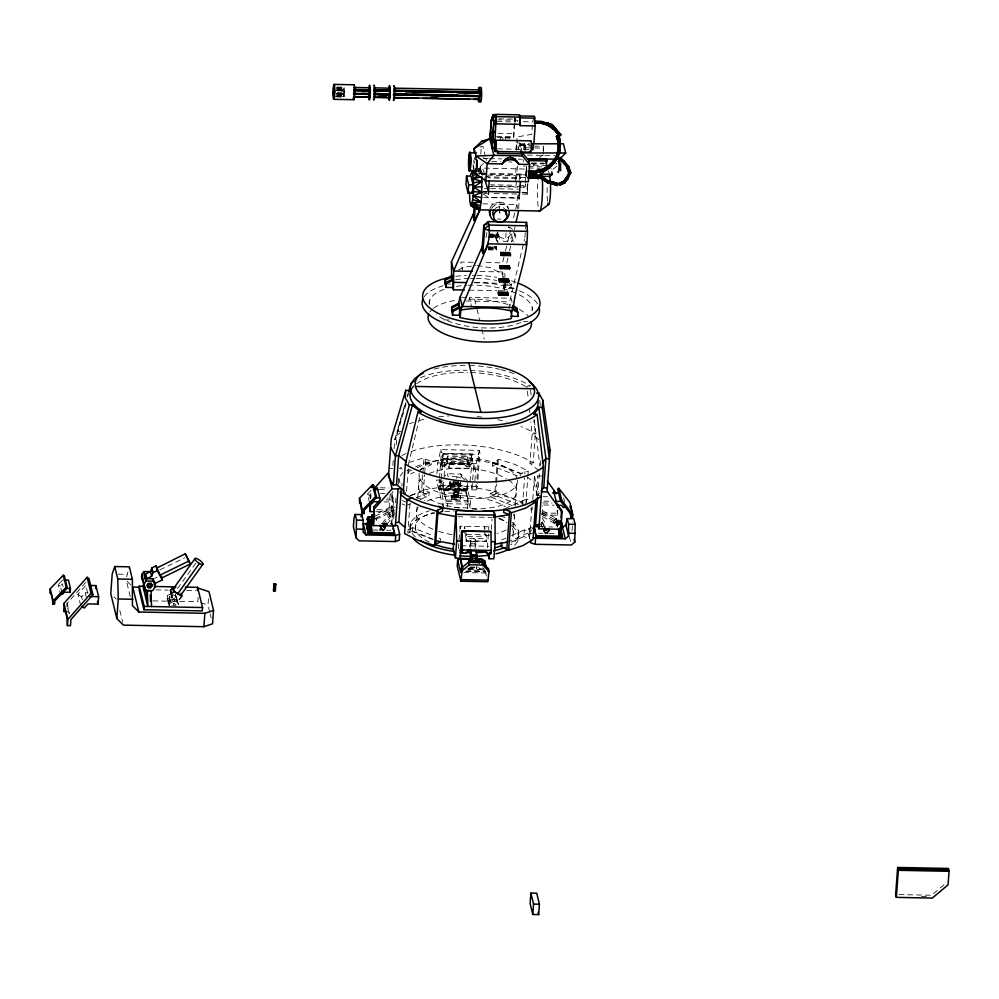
<?xml version="1.0" encoding="UTF-8"?>
<svg xmlns="http://www.w3.org/2000/svg" width="999" height="999" viewBox="0 0 999 999"><rect width="100%" height="100%" fill="white"/><g stroke="black" fill="none" stroke-linecap="round" stroke-linejoin="round"><path stroke-width="0.75" stroke-dasharray="5 3.75" d="M450.087 482.704L450.087 483.941L450.124 482.854M450.037 484.453L450.062 481.98L449.825 482.954L458.716 483.017M460.876 483.066L460.477 486.388L450.212 486.188L450.524 481.943M451.248 497.639L451.685 495.242L460.402 495.417L460.364 499.363L451.311 499.475L451.323 496.778M451.311 499.475L451.685 495.242M458.616 484.265L452.984 484.565C452.147 482.617 458.778 482.729 458.141 484.652L458.216 482.092L453.096 481.993L452.984 484.565L458.141 484.652L458.641 481.655M453.496 484.165L453.509 481.555M453.933 496.441L453.933 497.277L458.291 497.365C459.552 494.13 451.948 494.043 453.908 497.39L454.058 491.695L458.416 491.783L458.266 497.477L458.291 496.528M460.027 499.637L460.402 495.417M460.514 482.917L460.626 484.665L460.352 482.904M460.614 482.704L460.601 483.941M470.492 548.101C466.608 541.795 478.946 541.758 474.85 548.189M450.212 486.188L450.012 481.543M460.477 486.388L460.177 483.054M344.106 96.591L343.718 93.981L343.481 95.617L343.656 96.965L344.131 93.606L344.106 96.591L335.564 96.428M343.993 88.387L343.706 90.497L344.218 87.15L343.993 88.387L336.775 88.337M453.858 495.292L453.558 496.878L454.058 491.695M458.216 495.379L457.929 496.953L458.416 491.783M168.319 603.846L167.208 595.604L172.802 592.857M168.968 606.53L169.168 603.671L167.208 595.604M66.821 606.568L67.045 603.483L86.014 582.055M126.636 576.848L128.921 568.081M169.818 596.253L169.693 598.526L169.855 596.391M175.724 606.793L175.849 604.532L173.913 603.421L171.853 604.582L173.913 603.421M198.139 597.29L197.814 601.76L173.052 601.273M209.753 612.262L208.004 605.069L208.554 597.614M370.342 498.701L370.804 492.495L371.054 497.602M381.643 523.763L391.795 523.963L388.873 511.95L390.184 493.981M392.857 465.546L393.306 459.415M394.093 448.676L394.767 439.473L405.756 402.647M393.594 518.743L391.471 510.014L392.832 491.333M396.253 444.78L397.265 430.969L405.394 402.747M384.003 501.86L392.819 502.035L393.107 498.164L387.225 498.051M391.795 523.963L393.544 499.999L391.72 492.495M395.567 502.722L395.904 498.151M398.439 484.053L398.901 477.834M401.848 486.251L402.073 483.204M406.543 491.271L408.579 463.648L420.079 416.034M409.977 503.808L407.829 533.104L412.475 531.056L433.304 539.298M410.202 529.083L409.927 532.704A54.583 22.29 4.2 0 1 434.877 513.124M410.364 526.898L410.626 523.276M412.475 531.056L412.724 527.709L433.541 535.951M429.47 304.258L429.77 300.062M415.434 529.183L417.132 505.956M417.694 498.314L419.53 473.376M410.751 495.616L423.501 489.985L429.183 492.245L428.946 495.591L421.516 491.908L422.764 474.812M422.877 473.264L424.026 457.729L409.827 462.337M423.251 493.344L424.612 474.725M424.725 473.201L425.761 459.165L424.026 457.729M419.867 469.767L431.206 464.76L431.456 461.413L425.761 459.165M436.913 473.826L437.712 462.949L440.796 449.612L479.245 450.374L479.857 452.859L477.597 483.504M441.221 479.62L440.659 487.25L438.923 485.814L477.372 486.575L477.135 489.922L438.673 489.173L439.373 479.682M439.485 478.159L441.396 452.11L440.796 449.612M440.821 465.509L443.294 453.446L472.14 454.008L469.842 466.795L466.233 466.733L463.524 463.536L447.302 463.211L444.418 465.571L440.821 465.509L440.996 466.233L444.605 466.308L447.477 463.948L463.711 464.26M440.996 466.233L443.294 453.446M443.294 507.917L439.622 492.844L440.159 479.82C440.147 488.773 443.781 497.465 443.406 506.418M441.371 478.583L443.131 453.546L441.396 452.11M440.159 464.073L473.801 464.722L472.04 488.686L443.206 488.124L443.968 477.634M444.08 476.136L444.967 464.16L443.581 458.454L472.415 459.028L474.987 469.58M446.216 501.573L443.668 489.123L446.216 501.573L468.044 501.998L465.497 489.56L468.044 501.998M440.234 542.045L440.484 538.698L434.927 536.5M449.075 468.106L449.363 464.248L447.39 456.156L467.432 456.543L469.405 464.647L469.118 468.506L449.075 468.106L447.115 460.015L446.753 461.413L466.795 461.813L467.157 460.402L469.118 468.506M447.315 506.743L447.54 503.721L443.731 501.885M474.575 157.58L472.927 165.709L474.4 171.728M480.781 154.158L481.406 145.554M483.366 163.524L480.194 166.571L480.082 168.119L482.917 169.318L484.028 171.94L484.265 177.934M525.387 177.622L483.479 176.798L481.568 174.201L480.194 166.571M460.289 498.351L460.289 496.416L460.464 497.864M460.277 498.239L460.527 496.903L460.314 497.864M458.404 548.663L459.727 530.694M459.827 529.195L460.052 526.198L488.898 526.76L489.585 529.62M467.794 483.091C466.121 491.783 472.215 499.787 470.254 508.454L466.583 493.369L467.132 480.357L460.839 474.038L447.352 473.776L444.28 476.361M464.26 528.858L464.448 526.286L465.109 528.983M469.842 466.795L469.892 462.849L472.14 454.008M486.888 232.517L485.551 239.835M467.42 508.641L467.757 504.12L470.704 502.422M472.415 459.028L470.104 480.694L472.04 488.686M474.912 480.794L476.161 463.711L479.245 450.374M512.312 505.581L490.097 496.79L490.347 493.444L518.106 504.433L522.752 502.385L494.992 491.383L476.323 487.949L476.548 484.89M476.998 478.783L478.796 454.245L479.857 452.859M499.088 211.039L499.737 202.135A9.778 8.854 -13.7 0 1 508.641 208.916M467.907 568.681L476.623 568.843L477.06 566.545M502.709 277.223L502.834 271.391M484.303 529.258L484.49 526.673L485.814 532.08M505.731 237.3L506.056 232.904M496.865 137.288L513.661 137.612L514.11 123.177M514.223 121.691L514.547 117.245M513.661 137.612L514.735 123.127M497.04 121.603L515.372 121.965L515.459 118.694L512.4 118.631M504.37 284.053L504.045 288.536L511.176 288.686L510.901 287.537L503.758 287.4L504.095 282.917M498.401 290.697L504.595 290.821L505.144 283.341M517.357 475.861L492.357 465.959L492.607 462.612L497.252 460.564L498.314 459.19L514.885 464.398L528.259 471.041L527.909 475.699M517.632 121.591L517.732 120.28L498.151 119.892M466.096 571.54L484.815 571.903L484.927 570.392L467.769 570.054M516.021 149.238L516.346 144.967L530.319 145.242M487.35 547.727L488.898 526.76M516.77 150.462L516.346 144.967M515.159 181.406L516.346 165.122M532.367 124.987L531.68 134.291L516.495 137.113L518.693 146.154L518.469 149.276L516.633 141.733M516.421 180.769L516.096 185.277L490.621 184.778M516.533 179.271L517.519 165.971M491.296 529.62L492.07 518.943M490.097 496.79L494.742 494.742L495.554 483.753M495.666 482.23L497.252 460.564M520.304 151.186L520.454 149.713M509.103 309.34L509.652 301.86L524.55 239.198M517.47 195.679L516.82 204.495L513.161 219.468M494.742 494.742L495.804 493.356L496.478 484.04M496.603 482.492L498.314 459.19M510.901 287.537L511.176 283.803L511.176 288.686M519.218 180.507L519.642 174.725L527.072 174.862M518.718 208.479L519.33 192.645M523.688 149.251L524.213 142.083L526.198 150.237M524.837 150.25L525.149 145.954L532.779 146.104M525.237 182.455L526.436 166.146L523.464 166.096M525.561 183.828L525.337 186.788L522.24 186.726M526.098 176.423L526.236 168.918M519.38 187.15L525.462 187.263L525.674 184.228M526.236 176.648L526.436 166.146M522.689 194.106L527.147 194.193L527.372 183.292M527.472 183.991L526.823 192.869L522.165 192.77M527.147 194.193L527.922 183.691M524.887 237.675L525.649 227.385M514.585 513.973L512.949 536.338A49.313 20.13 4.2 0 0 512.262 528.434M515.147 506.343L517.045 480.531M543.144 150.612L543.456 146.304L534.303 146.129M532.03 310.389L532.23 307.58M543.481 153.858L543.456 146.304M520.217 475.836L520.379 473.601L528.259 471.041M517.869 540.621L518.144 537.012M518.294 534.827L518.568 531.206M522.514 505.731L524.55 477.959M524.85 473.788L525.024 471.553M525.749 505.219L527.797 477.247M511.063 542.22L523.813 536.6L524.3 529.895L529.994 532.142L531.868 529.707M526.323 502.422L526.573 499.063L530.831 500.761M538.786 470.604L529.982 463.349L532.117 434.19L530.769 421.828M529.982 463.349L533.204 462.824L535.352 433.678L533.828 419.767M529.545 538.586L528.521 534.378L528.958 528.346L531.568 527.472M531.793 507.729L529.507 538.848L523.813 536.6M532.217 506.93L531.992 509.989L529.682 508.091M532.779 499.3L534.465 476.273L543.693 475.886M536.238 495.679L537.699 475.761M537.712 496.116L539.348 473.888M540.334 465.372L540.671 460.764M541.121 526.885L541.458 522.39M542.007 514.91L542.669 505.919M542.632 514.96L557.392 515.247L557.13 510.139M557.529 520.429L558.566 524.7L557.554 527.31L556.605 521.728L557.529 520.429L560.814 520.504M556.868 522.802L557.504 525.936L554.033 523.963L553.508 521.828L556.406 517.744L560.489 521.553L557.779 521.503L556.868 522.802L557.317 525.836L558.304 523.638L561.013 523.688M557.392 515.247L557.842 509.04M572.015 530.931L572.664 522.127M488.449 247.964L488.349 249.188L495.167 249.325L495.279 248.102L495.079 247.078L488.249 246.94L488.449 247.964L495.279 248.102M495.167 249.325L495.079 247.078M490.759 236.938L496.216 237.038L496.128 234.79L489.298 234.665M496.216 237.038L496.128 234.79M488.461 249.875L496.703 250.037L496.341 246.428L486.725 246.241M488.136 237.562L497.739 237.75L497.377 234.141L490.521 234.003M496.703 250.037L496.341 246.428M497.739 237.75L497.377 234.141M499.95 211.95L499.837 213.187L499.375 210.801M336.488 90.235L344.33 90.272L344.405 93.094L344.43 90.197L336.451 90.022M449.987 482.954L450.187 482.492M454.17 493.506L456.118 482.879M458.529 493.593L460.427 483.429A2.198 1.773 10.6 0 1 459.877 484.677L459.44 484.965A2.198 1.773 10.6 0 1 457.267 484.915L456.805 484.627A2.198 1.773 10.6 0 1 456.63 482.092M458.491 494.055L460.389 483.891M460.464 484.652L460.639 484.04M460.339 484.14L460.864 483.678L450.512 483.591M506.818 262.912L508.191 256.855M509.565 250.799L511.288 243.219M511.625 241.708L514.035 231.106M514.373 229.595L515.072 226.561M442.52 463.049L443.581 458.454M478.396 171.828L479.67 168.019L526.798 169.068M503.996 256.893L502.534 262.874L483.953 262.512M505.469 250.899L507.292 243.419M507.667 241.92L510.589 229.945M446.753 461.413L447.39 456.156M466.795 461.813L467.432 456.543M407.105 396.803L408.391 392.357M407.517 396.753L408.404 393.806M406.081 404.021L395.454 439.585L394.78 439.46L399.925 432.742M556.418 520.179L556.58 519.642A2.585 0.787 -60.4 0 0 556.331 518.581L556.056 518.681A2.585 0.787 -60.4 0 0 554.02 521.528L553.858 522.065A2.585 0.787 -60.4 0 0 554.108 523.139L554.383 523.039A2.585 0.787 -60.4 0 0 556.418 520.192M515.459 118.694L515.372 121.965M534.015 117.657L532.592 121.89L522.127 121.678M557.092 527.06L558.004 524.562L559.64 524.6M554.033 523.963L556.93 519.88L556.406 517.744M557.454 523.139L556.98 523.801L553.508 521.828M559.353 521.878L558.666 522.852L559.602 522.315M195.717 563.199L176.786 589.685A4.883 1.436 35.6 0 0 175.762 589.148M171.328 598.851L168.781 602.422L170.891 603.633L169.917 599.6L167.795 598.389L168.694 597.14L169.668 601.173M175.125 597.414L175.874 596.366L175.387 594.355L178.546 604.582L178.634 607.966M176.698 597.864L177.447 602.222L175.874 596.366L173.289 594.88M174.263 598.913L176.86 600.399L176.111 601.448L177.447 602.222M382.392 523.314L391.246 510.926M383.092 524.887L392.832 511.263M383.541 526.698L393.269 513.074M386.9 524.55L394.855 513.411M466.421 534.378L486.463 534.777L486.538 541.208L466.171 541.246L466.421 534.378L465.434 530.332M410.889 389.248L413.486 385.851M400.05 476.173L402.847 472.515L403.097 469.168L399.588 468.519L403.421 466.196M476.323 487.949L477.372 486.575M539.485 493.131L537.762 495.379L541.283 496.016M80.657 605.406L77.947 594.28L85.827 585.389L87.85 593.731M82.28 599.712L81.606 596.927L85.277 592.782L88.162 592.832M59.116 583.703L62.675 579.994M62 592.969L60.315 586.013L62.4 583.853L63.074 586.638M369.543 502.435L367.507 494.093L371.965 489.448M370.279 498.264L369.605 495.479L371.678 493.306L372.365 496.091M375.961 519.28L394.093 510.951L393.606 509.34L391.995 506.406L374.063 515.009M391.883 506.306L394.093 510.951M539.485 157.717L542.819 154.92L543.269 156.731M532.804 163.337L533.254 165.147L535.751 163.049M556.843 166.134L551.473 170.642L550.886 168.232M440.834 482.567L442.882 480.831M943.98 884.827L931.605 895.229L895.653 894.53M451.248 496.728L459.965 496.978M449.637 485.152L443.831 489.81L465.659 490.247L460.551 485.364L449.637 485.152L443.993 490.497L448.076 490.584L450.824 487.562L459.016 487.724L461.75 490.846L465.821 490.921L460.551 485.364M450.824 487.562L448.076 490.584M453.096 481.993L458.216 482.092M479.095 174.425L481.431 172.677L479.682 168.007M477.747 169.855L480.332 168.182L477.822 169.206M458.553 269.892L463.936 267.233L475.624 265.572M169.168 603.671L174.763 600.923L177.347 602.422L178.546 604.582M173.863 604.62L172.852 605.269L174.837 605.169M159.952 569.855L184.49 557.867M154.558 578.384L157.18 577.097M374.912 516.258L392.719 507.554M375.424 518.394L393.244 509.69M477.584 169.418L480.332 168.182M407.105 470.641L409.94 469.393M415.596 466.883L425.512 462.512L442.682 459.777L478.334 460.477L497.002 463.911L524.775 474.9M411.625 470.167L408.791 471.416L408.541 474.762L414.21 472.265M417.282 467.669L431.456 461.413M416.433 497.864L429.183 492.245M492.357 465.959L497.002 463.911M407.692 504.97L410.527 503.721M420.442 499.338L428.946 495.591M412.724 527.709L408.079 529.757L433.067 539.647M490.347 493.444L494.992 491.383M505.319 508.441L526.573 499.063M501.648 539.897L505.894 538.024M511.563 535.526L524.3 529.895M507.33 542.157L529.994 532.142M480.931 169.78L478.871 170.617L481.431 171.478L478.484 171.416M474.6 541.495L474.038 541.72A2.585 1.498 -3.8 0 1 471.478 541.67L471.004 541.421A2.585 1.498 -3.8 0 1 471.391 539.285L471.965 539.06A2.585 1.498 -3.8 0 1 474.525 539.11L475 539.348A2.585 1.498 -3.8 0 1 474.612 541.495M474.887 543.831L470.529 543.743M509.902 138.349L502.597 137.313L500.187 138.149L500.636 139.96M478.608 173.639L481.431 172.677L481.793 176.686M528.521 534.378L532.43 533.066M410.152 495.591L421.516 491.908M480.044 147.065L482.967 146.353L485.277 155.819M518.693 146.154L529.333 144.181M531.131 395.042L530.119 385.776L526.885 386.288L528.234 398.651M423.501 489.985L440.659 487.25M478.471 172.852L481.431 172.677M522.415 152.984L520.192 143.831L529.458 143.819M520.192 143.831L524.375 145.817L528.958 145.804M337.05 87L344.268 87.263M336.601 87.363L343.731 87.5M336.75 87.987L343.881 88.124M336.775 88.711L343.981 88.786M337.2 89.123L344.318 89.261M337.163 89.448L344.28 89.585M337.125 89.723L344.243 89.86M336.576 90.36L344.28 90.459M337.774 90.809L343.519 90.934L343.494 93.819L343.519 90.934L337.862 90.934M337.15 92.919L344.268 93.057M337.187 93.032L344.355 93.182M337 93.469L344.218 93.731M337.125 93.794L344.255 93.943M336.551 93.831L343.768 94.093M336.463 94.106L343.581 94.243M337.849 94.393L343.544 94.505M336.725 95.18L343.931 95.242M336.713 95.567L343.943 95.629M336.438 96.691L343.569 96.828M336.526 96.828L343.656 96.965M498.776 118.831L515.571 119.156M498.076 133.254L513.349 133.554M496.628 136.326L513.436 136.651M525.586 147.765L533.216 147.914M534.74 147.939L543.893 148.127M497.552 148.863L530.007 149.513M527.372 155.095L555.007 155.632M483.504 158.516L488.049 158.604M489.572 158.641L501.71 158.878M518.394 159.203L521.428 159.266M491.695 161.613L501.023 161.801M508.803 161.95L511.913 162.013M531.53 162.962L548.139 163.287M531.381 163.624L543.793 163.861M533.254 165.147L547.19 165.422M528.346 166.583L541.695 166.845M528.421 167.994L539.26 168.207M481.481 173.277L526.485 174.163M481.568 174.201L526.573 175.075M487.587 175.125L515.571 175.674M519.068 185.339L525.012 185.452L525.462 187.263M491.196 186.114L520.679 186.688M487.512 186.526L517.869 187.113M484.315 188.511L488.973 188.599M490.534 188.636L518.493 189.186M482.679 191.521L487.237 191.608M522.152 192.295L526.698 192.382M483.603 191.945L486.713 192.008M483.366 192.02L486.463 192.07M483.753 193.344L486.75 193.406M494.243 193.556L516.72 193.993M483.753 197.477L519.48 198.177M482.642 203.821L516.82 204.495L517.832 208.654M490.409 235.24L497.277 235.364M489.498 235.677L496.328 235.814M490.559 235.914L496.016 236.026M488.236 236.338L497.852 236.526M487.987 247.49L496.228 247.652M488.149 248.177L494.967 248.301M488.561 248.639L496.803 248.801M473.114 262.3L460.726 262.063L462.624 269.88M479.982 271.516L504.757 271.99L504.945 277.672M474.175 282.729L497.402 283.192M502.934 283.978L510.064 284.128L510.339 285.264L503.209 285.127L503.758 287.4M446.403 284.003L450.686 284.091M468.981 290.122L496.853 290.672M461.588 297.277L466.233 297.377M466.296 301.011L509.652 301.86M443.931 319.892L450.162 320.005M523.414 321.441L528.084 321.541M443.131 453.546L478.796 454.245M443.356 454.62L472.202 455.182M446.628 459.165L466.67 459.552M441.058 462.287L469.892 462.849M437.712 462.949L470.079 463.573M471.353 463.611L476.161 463.711M463.524 463.536L466.058 465.996L469.655 466.071M464.647 479.932L461.501 476.773L448.027 476.511L447.352 473.776M449.887 484.815L460.139 485.027M450.424 484.902L460.676 485.102M440.621 485.402L467.582 485.926M449.8 485.839L460.714 486.051M439.523 488.623L466.483 489.148M380.232 487.787L389.148 487.962M440.721 489.522L467.694 490.047M443.556 490.634L465.384 491.058M379.32 489.597L386.663 489.735M453.858 492.744L458.216 492.819M439.622 492.844L466.583 493.369M453.796 494.343L458.154 494.43M380.507 493.481L384.915 493.568M543.119 496.665L547.602 496.765M451.336 495.516L460.064 495.691M453.496 495.929L457.867 496.016M451.76 496.391L460.477 496.565M453.871 496.79L458.229 496.878M451.748 497.614L460.527 497.814M451.236 498.026L459.952 498.201M451.648 499.2L460.364 499.363M543.943 501.123L551.423 501.273M446.316 500.062L468.156 500.487M386.126 499.85L393.544 499.999M542.882 502.922L552.022 503.109M543.656 504.982L554.12 505.194M447.54 503.721L467.757 504.12M376.848 509.727L391.471 510.014M542.282 512.962L556.905 513.249M375.824 511.688L388.873 511.95M458.079 516.745L462.724 516.833M470.479 516.995L492.182 517.42M559.565 523.426L557.792 522.415L558.478 521.441M559.677 524.737L557.217 524.687L556.505 523.039M381.755 523.626L392.47 523.826M540.259 526.723L552.509 526.972M382.605 524.088L392.994 524.288M372.939 529.932L378.971 530.057M386.526 530.194L391.046 530.294M538.461 533.179L542.994 533.266M549.025 533.391L556.568 533.528M464.822 532.842L466.133 538.249L486.176 538.636L486.213 541.633M466.496 540.809L486.538 541.208M461.151 545.716L488.836 546.266M469.917 567.032L478.109 567.195L480.681 569.63L478.796 567.32M469.692 567.682L476.96 567.819M468.106 568.369L476.835 568.531M480.507 568.943L483.229 568.993M468.519 569.393L484.752 569.705L482.717 567.757M465.684 571.028L485.164 571.416M463.673 572.552L486.138 572.989M118.044 574.163L126.823 574.325M155.931 589.885L168.219 590.122M186.638 590.484L195.854 590.659M152.922 600.886L171.503 601.248M921.465 896.453L928.958 896.602M476.036 170.792L481.431 171.478M477.085 265.372L490.384 267.757L502.922 274.226M400.786 431.618L397.265 430.969A80.307 32.792 4.2 0 1 400.399 428.608M390.284 468.194L392.632 468.618M395.229 507.305L391.708 506.655L394.543 518.306M483.104 157.817L485.926 158.529L486.55 161.089M495.804 493.356L512.375 498.576L524.413 504.557M200.724 602.709L208.004 605.069M492.607 462.612L520.379 473.601M425.512 462.512L431.206 464.76M416.371 497.427L424.7 500.724M402.26 500.549L406.531 502.247M402.01 503.908L404.857 505.032M509.165 283.654L511.451 284.94M542.582 510.701L556.53 518.631M556.93 519.88L558.678 520.879L559.053 522.577L558.166 518.743M542.27 512.574L554.957 519.792M557.779 521.503L560.439 523.014M541.533 513.986L555.481 521.928M558.304 523.638L560.963 525.149M542.494 516.583L553.908 523.076M367.507 494.093L369.605 495.479M60.315 586.013L58.217 584.627L60.252 592.981M481.68 172.652L485.027 174.937M486.138 175.699L489.485 177.984L520.579 178.596L519.642 174.725M483.416 194.106L488.061 197.278L519.168 197.889L518.219 194.018M167.008 598.463L168.194 600.636L171.079 602.647L171.728 605.332M77.947 594.28L81.606 596.927M538.723 439.635L532.117 434.19L535.352 433.678A80.307 32.792 4.2 0 0 521.003 426.561M527.085 476.81L534.003 482.517L537.262 495.879M461.75 490.846L459.016 487.724M130.632 584.914L126.361 580.631L130.282 596.778M114.048 596.89L116.234 599.088M394.518 512.612L394.193 512.275A2.198 0.649 35.6 0 0 391.62 510.789L391.371 510.814A2.198 0.649 35.6 0 0 391.596 511.725L391.92 512.062A2.198 0.649 35.6 0 0 394.493 513.548M542.207 517.857L546.403 525.474M542.12 521.728L544.23 525.536M541.87 522.265L543.968 526.073M540.384 523.601L542.494 527.41M176.86 600.399L177.685 601.898M375.786 518.044L376.323 519.592M548.526 170.941L549.537 175.075M524.375 145.817L525.462 150.25M526.873 172.615L526.585 165.747A5.819 0.687 -88.9 0 0 526.997 171.578M519.08 142.32L520.916 149.862M522.952 159.291L523.576 161.875M505.132 137.063L505.731 139.485M502.597 137.313L503.146 139.585M515.147 235.215L514.685 233.279A9.653 8.729 -13.7 0 1 511.575 241.708M563.623 497.927L564.635 502.11M498.002 233.778L498.738 236.813M569.33 536.575L570.691 542.195M512.1 302.197L511.138 298.251L469.33 297.44L471.578 306.643M495.841 237.462L496.303 239.398M503.484 276.511L503.758 277.647M510.202 304.171L510.489 305.319M474.263 161.813L474.65 163.411M504.045 288.536L504.595 290.821M473.039 164.298L474.138 168.819M556.605 521.728L557.904 527.534M534.465 476.273L538.074 491.121M474.562 299.176L476.648 307.742M476.998 309.166L479.77 320.592M481.855 329.158L484.278 339.148M528.958 528.346L530.669 535.364M475.861 484.702L477.135 489.922M484.215 530.544L486.176 538.636M466.058 465.996L466.233 466.733M485.289 571.203L487.125 578.746M484.14 569.168L484.815 571.903M460.839 474.038L461.501 476.773M454.92 487.649L455.082 488.324M447.302 463.211L447.477 463.948M449.987 483.578L450.212 484.453M460.052 526.198L460.751 529.045M444.418 465.571L444.605 466.308M443.206 488.124L441.258 480.132L436.451 480.044L438.673 489.173M398.788 478.046L400.237 483.991M390.784 493.681L392.819 502.035M376.049 518.356L376.573 520.491M210.102 613.698L211.151 618.019M176.211 597.714L177.972 605.282M168.194 600.636L169.83 607.355M119.818 610.451L122.677 622.19M85.277 592.782L86.289 596.952M67.045 603.483L69.518 613.673M67.782 608.528L69.243 614.535M480.856 170.654L480.457 167.482M539.697 400.474L540.521 406.605M534.315 419.942L539.91 466.221M529.245 407.929L529.757 412.562M475.549 540.047L476.136 548.876M476.473 566.558L476.623 568.843M470.442 540.334L470.929 547.689M470.454 540.734L470.941 548.089M176.586 596.515L176.661 599.899M466.133 538.249L466.171 541.246M547.552 201.298A14.273 1.698 -88.9 0 1 547.415 184.365M556.58 163.324A5.819 0.687 -88.9 0 1 555.881 163.324M538.111 206.331A21.016 2.51 -88.9 0 1 538.336 176.761M424.163 296.79A58.829 24.026 4.2 0 1 443.456 285.714M474.887 282.255A58.829 24.026 4.2 0 1 517.907 290.185M519.368 290.784A58.829 24.026 4.2 0 1 538.261 305.17M455.794 276.386A58.829 24.026 4.2 0 1 466.321 275.437M472.365 275.287A58.829 24.026 4.2 0 1 475.399 275.312M476.91 275.349A58.829 24.026 4.2 0 1 496.703 277.335M511.438 280.806A58.829 24.026 4.2 0 1 517.095 282.729M514.348 233.067A9.653 8.729 -13.7 0 1 513.711 241.858M498.501 243.381A9.653 8.729 -13.7 0 1 497.752 232.742M498.026 241.446A9.653 8.729 -13.7 0 1 496.178 232.917M508.366 226.935A9.653 8.729 -13.7 0 1 512.487 229.283M489.885 208.554A9.778 8.854 -13.7 0 1 499.737 202.135M491.483 208.354A9.778 8.854 -13.7 0 1 508.291 208.691M455.507 279.832A51.473 21.016 4.2 0 1 468.781 278.434M470.242 278.384A51.473 21.016 4.2 0 1 474.662 278.334M476.136 278.359A51.473 21.016 4.2 0 1 496.803 280.494M429.882 311.975A51.811 21.154 4.2 0 1 432.629 309.016M433.591 308.241A51.811 21.154 4.2 0 1 456.793 300.2M468.631 299.2A51.811 21.154 4.2 0 1 511.138 305.657M519.343 309.365A51.811 21.154 4.2 0 1 528.096 316.021M520.854 322.427A51.811 21.154 4.2 0 1 436.401 314.71M429.145 304.171A51.811 21.154 4.2 0 1 444.655 289.198M456.306 286.401A51.811 21.154 4.2 0 1 466.733 285.314M468.194 285.239A51.811 21.154 4.2 0 1 532.467 310.364M511.788 233.916A6.681 6.044 -13.7 0 1 503.946 241.383A6.681 6.044 -13.7 0 1 499.737 232.218M500.874 218.993A6.806 6.169 -13.7 0 1 497.365 218.931M495.104 208.491A6.806 6.169 -13.7 0 1 504.657 208.679M510.814 234.028A6.681 6.044 -13.7 0 1 503.209 238.336A6.681 6.044 -13.7 0 1 497.889 232.193M508.229 227.123A6.681 6.044 -13.7 0 1 509.527 228.122M401.96 455.532A80.307 32.792 4.2 0 1 406.131 453.496M411.213 451.486A80.307 32.792 4.2 0 1 533.204 462.824M517.37 480.357A49.313 20.13 4.2 0 1 466.733 498.151A49.313 20.13 4.2 0 1 419.23 473.151M419.642 471.865A49.313 20.13 4.2 0 1 469.68 457.992A49.313 20.13 4.2 0 1 517.157 479.033M409.478 423.826A80.307 32.792 4.2 0 1 413.349 422.34M418.993 420.554A80.307 32.792 4.2 0 1 426.361 418.756M438.698 416.795A80.307 32.792 4.2 0 1 449.013 415.934M477.26 416.595A80.307 32.792 4.2 0 1 481.718 417.082M497.677 419.692A80.307 32.792 4.2 0 1 506.356 421.765M411.925 388.686A64.198 26.211 4.2 0 1 413.536 386.576M416.62 383.766A64.198 26.211 4.2 0 1 467.569 372.402M470.591 372.49A64.198 26.211 4.2 0 1 525.986 386.75M434.128 369.106A64.198 26.211 4.2 0 1 466.57 365.409M469.58 365.459A64.198 26.211 4.2 0 1 499.413 369.268M500.799 369.605A64.198 26.211 4.2 0 1 515.034 374.076M508.553 480.032A49.313 20.13 4.2 0 1 472.39 508.978M459.552 508.029A49.313 20.13 4.2 0 1 424.488 476.123M429.32 473.501A49.313 20.13 4.2 0 1 506.256 478.571M513.299 514.36A49.313 20.13 4.2 0 1 511.5 525.949M506.093 529.907A49.313 20.13 4.2 0 1 497.077 533.454M490.134 535.027A49.313 20.13 4.2 0 1 464.66 536.201M451.948 534.652A49.313 20.13 4.2 0 1 438.186 531.218M432.917 529.233A49.313 20.13 4.2 0 1 418.294 507.38M427.297 500.974A49.313 20.13 4.2 0 1 505.332 506.705M420.442 377.722A69.306 28.297 4.2 0 1 467.045 370.279M470.042 370.367A69.306 28.297 4.2 0 1 530.119 385.776M429.208 542.095A49.313 20.13 4.2 0 1 434.153 512.375M499.562 518.181A49.313 20.13 4.2 0 1 506.643 522.39M512.337 522.489A54.583 22.29 4.2 0 1 510.714 544.717M415.334 536.85A54.583 22.29 4.2 0 1 429.333 510.901M454.208 507.579A54.583 22.29 4.2 0 1 479.283 509.565M500.362 515.571A54.583 22.29 4.2 0 1 507.355 519.043M512.075 526.111A54.583 22.29 4.2 0 1 513.786 545.966M444.792 511.7A54.583 22.29 4.2 0 1 453.946 511.201M498.551 518.556A54.583 22.29 4.2 0 1 507.08 522.664M458.454 482.28A2.585 2.547 51.7 0 1 457.18 481.918M456.268 478.384A2.585 2.547 51.7 0 1 456.68 477.859L457.217 477.46A2.585 2.547 51.7 0 1 459.777 477.51L460.289 477.922A2.585 2.547 51.7 0 1 461.038 479.757M453.596 482.23A2.585 2.547 51.7 0 0 454.245 483.391L454.782 483.816A2.585 2.547 51.7 0 0 457.342 483.866L457.867 483.479A2.585 2.547 51.7 0 0 458.291 482.942M455.169 491.983L454.745 492.245A2.198 1.773 10.6 0 0 454.895 494.78L455.369 495.079A2.198 1.773 10.6 0 0 457.542 495.117L457.967 494.855A2.198 1.773 10.6 0 0 457.817 492.32L457.342 492.02A2.198 1.773 10.6 0 0 455.169 491.983"/><path stroke-width="1.5" d="M469.118 561.276L468.843 562.724L468.993 560.764M469.13 563.236L469.155 560.764M477.085 560.626L471.965 560.526L471.69 559.403L469.118 559.353L469.443 562.375L479.532 562.724M470.404 559.715L470.479 549.562M479.632 561.85L479.408 560.963L479.495 562.574M479.695 562.724L479.383 559.552L476.81 559.502M535.614 175.062L535.601 177.148L528.446 176.998C527.347 172.078 544.455 174.588 541.933 178.908L535.039 176.648L540.509 178.122M528.708 172.977L535.864 173.114L535.988 171.466L528.721 170.891M534.378 123.264L541.645 122.802L541.545 121.329L534.39 121.191M389.398 96.141L389.598 94.493L389.573 97.49L374.101 97.19M469.393 191.87L469.892 201.96L471.303 205.769C474.275 194.967 474.3 182.867 472.102 171.89L470.517 174.85M470.779 205.619L478.708 209.64L480.019 208.579L481.63 197.602L481.793 176.773M471.828 558.603L471.79 554.994L476.923 555.094L477.135 561.313L472.003 561.213L471.828 558.603L480.831 558.816L484.627 560.651L486.301 567.519M558.104 149.95L558.079 142.67C562.449 144.455 559.69 133.404 556.381 136.264L558.528 143.219L556.381 136.264M558.316 145.692L558.079 142.67M557.729 149.775L558.379 149.675L558.728 142.57M559.34 145.817L559.128 150.025L559.79 149.925L560.139 142.82L558.141 143.157M354.121 90.322L354.146 87.338M369.143 93.531L369.131 91.758M369.343 96.591L369.655 94.106L369.63 97.103L354.071 96.791M369.842 89.76C369.942 84.465 369.118 92.245 369.842 89.76L354.283 89.448M374.2 90.634L374.126 87.812M389.098 93.556L388.873 94.793L388.748 93.456M389.785 90.147C389.885 84.765 389.048 92.657 389.785 90.147L374.313 89.848M394.093 91.109L394.155 88.124L479.408 89.91L479.333 92.695M478.971 98.364L478.783 99.613L478.621 98.264M498.289 292.145L498.726 295.117L507.954 295.304L508.029 293.981L507.517 292.32L498.289 292.145L498.726 295.117M499.1 278.921L499.537 281.893L508.766 282.08L508.853 280.756L508.329 279.096L499.1 278.921L499.537 281.893M499.925 265.697L500.362 268.669L509.59 268.843L509.665 267.52L509.153 265.871L499.925 265.697L500.362 268.669M500.736 252.46L501.173 255.444L510.402 255.619L510.489 254.295L509.965 252.647L500.736 252.46L501.173 255.444M501.386 267.52L501.461 266.196L507.904 266.321L508.129 267.02L501.685 266.895L501.461 266.196M502.197 254.295L502.285 252.959L508.728 253.097L508.941 253.796L502.509 253.671L502.285 252.959M502.547 294.73L499.962 294.68L499.825 292.645L506.268 292.769L506.406 294.805M506.268 292.769L506.181 294.093L499.75 293.968L499.962 294.68M507.23 281.581L507.092 279.545L500.649 279.42L500.874 280.12L507.305 280.257L507.23 281.581L500.786 281.456M508.641 254.42L508.728 253.097M507.517 292.32L507.954 295.304M508.329 279.096L508.766 282.08M509.153 265.871L509.59 268.843M559.078 159.353L558.928 161.114M50.187 588.836L49.95 592.057L50.312 593.556L50.762 592.27L52.41 599.025L52.872 604.07L54.62 604.108L54.858 600.886L67.295 587.936L64.373 575.936L63.287 575.212L50.187 588.836L53.109 600.849L52.872 604.07M63.998 611.588L64.698 608.466L66.896 617.482L67.408 625.599L70.479 625.661L70.941 619.492L92.907 594.68L89.011 578.671L87.1 577.285L63.961 603.421L63.998 611.588L67.083 611.65M67.408 625.599L67.857 619.442L63.961 603.421M62.338 594.368L64.423 592.195L70.167 592.307L70.454 588.448L68.431 580.107L64.111 580.019M95.692 588.536L95.904 585.589L90.147 585.476M81.868 606.293L84.303 608.066L87.987 603.908L98.064 604.108L98.614 596.715L95.904 585.589M213.536 610.377L212.55 623.776L203.883 626.71L123.389 625.124L116.833 618.543L118.269 598.988L117.757 579.02L114.735 566.545L129.346 566.833L132.38 579.308L132.417 605.581L138.824 612.012L204.857 613.311L213.536 610.377L208.991 591.658L198.801 588.361M143.943 583.503L142.944 586.276L139.286 586.201L139.036 589.547L143.956 609.752L202.298 610.889L202.547 607.542L197.627 587.337L185.265 587.1M157.318 568.194L156.044 565.871L151.836 567.932L150.449 571.653L145.754 573.95L146.915 578.696L152.922 578.808L155.12 584.14L154.907 587.05L152.81 590.634L145.504 590.496L141.633 577.347L141.846 574.425L143.893 571.553L151.199 571.69M143.943 586.838L144.156 583.916L141.846 574.425M143.956 609.752L144.206 606.393L139.286 586.201M154.545 581.768L154.395 583.778L162.288 579.919L161.413 576.361M197.39 590.696L197.627 587.337M203.883 626.71L204.857 613.311M275.774 583.978L275.399 590.971L274.55 591.171L273.489 590.496L273.976 583.94L275.874 584.403L273.976 583.94M273.601 590.933L274.076 584.365M274.55 591.171L275.037 584.602M399.637 534.19L399.188 540.222L395.292 541.545L359.066 540.834L356.119 537.874L356.531 520.079L355.169 514.473L361.75 514.597L363.112 520.217L363.137 532.042L366.021 534.927L395.729 535.514L399.637 534.19L397.59 525.774L395.292 525.037M359.603 503.021L360.052 501.735L362.162 513.523L363.911 513.561L364.148 510.339L376.586 497.402L373.663 485.389L372.577 484.665L359.478 498.301L359.603 503.021L361.363 503.059M362.162 513.523L362.4 510.302L359.478 498.301M369.842 525.262L370.08 532.442L367.869 523.351L366.221 523.314L368.319 533.916L394.58 534.428L392.844 525.349M373.251 523.701L372.302 525.312L369.018 525.249L367.282 519.33L368.294 516.72L371.578 516.795M368.319 523.601L367.37 518.019M370.005 503.359L370.03 511.575L374.375 511.663M368.319 533.916L366.221 523.314M370.03 511.575L370.716 502.26M375.274 489.985L377.272 487.724L380.194 499.737L374.2 506.505L373.439 525.586L395.354 526.023L398.077 488.961L401.311 488.449L398.838 522.152L404.607 526.91M373.439 525.586L374.2 506.505M404.233 490.984L396.528 484.64L393.294 485.152L395.429 456.006L409.365 405.045L405.219 397.577L405.756 390.209L409.278 390.859L411.014 388.599M396.528 484.64L398.663 455.482L412.599 404.52L421.153 411.563L417.919 412.088L405.344 464.16L403.196 493.319A80.307 32.792 4.2 0 0 541.283 496.016M395.292 541.545L395.729 535.514M412.662 497.902L407.105 499.45L404.595 533.628L417.957 540.259L434.54 545.479L435.601 544.105L440.234 542.045M444.98 279.108L444.98 283.978L444.98 279.108L452.385 275.499L452.435 279.633M452.947 287.537L453.209 278.921L445.804 282.517L445.804 287.4L452.947 287.537L453.496 289.822L464.335 290.035M445.804 287.4L445.804 282.517M451.61 276.211L451.436 261.875L474.1 212.238M452.16 278.496L452.385 275.499M451.698 306.768L451.71 311.651L451.698 306.768L459.115 303.159L459.165 307.305M434.54 545.479L437.05 511.301L438.111 509.927L442.744 507.879L442.507 511.226L437.862 513.274L456.531 516.72M453.496 289.822L453.658 270.991L451.436 261.875M459.677 315.247L459.952 306.618L452.547 310.214L452.547 315.11L459.677 315.247L460.239 317.557A51.473 21.016 4.2 0 0 511.338 318.556L511.888 311.076L513.374 307.467C516.221 279.233 531.081 251.086 526.56 222.365L488.236 221.616L483.803 225.349L481.993 250.037L482.829 253.484C489.797 244.53 490.372 232.367 488.236 221.616L487.537 223.701L483.803 225.349L484.64 228.796L482.829 253.484M435.601 544.105L438.111 509.927M452.547 315.11L452.547 310.214M466.57 176.036L465.959 184.291L468.081 193.044L472.502 193.132L473.101 184.865L470.979 176.124L466.57 176.036L468.693 184.778L468.081 193.044M458.329 303.858L460.039 297.252L482.867 245.342M459.403 314.098L459.727 309.615M460.239 317.557L460.789 310.077L488.249 243.831L526.573 244.593L525.899 241.82M473.963 151.598L474.2 148.489L481.73 141.246L489.81 138.749L493.843 155.332L487.175 163.636L485.914 180.856L528.396 181.681L529.657 164.473L528.271 158.791L546.578 159.141L546.391 169.568L536.376 177.984L527.447 177.81M485.914 180.856L474.762 173.239L474.862 171.828L476.635 171.566L476.973 160.077L476.973 160.802A9.665 1.149 -88.9 0 1 476.323 169.605L476.248 169.955M474.138 206.83L473.389 217.108L474.225 220.579L479.67 210.664L453.658 270.991L472.24 271.353M474.225 220.579L475.199 207.367M472.49 510.789L456.98 510.489L455.931 511.863L453.209 548.926L455.432 558.041L460.239 558.141L461.438 531.905L464.473 531.967M455.432 558.041L456.68 540.958L455.931 511.863M457.667 560.114L457.217 566.146L460.889 581.231L487.849 581.755L489.035 571.378L488.361 568.643L482.08 562.325L468.593 562.062L461.401 568.106L460.676 572.489L457.667 560.114L460.601 558.416L471.491 558.628M495.641 115.21L493.081 115.147L491.333 120.367L489.935 139.323L492.495 139.373M471.341 559.253L460.427 559.04L461.988 567.37M488.274 194.418L489.26 180.994M462.125 553.096L462.15 530.981L490.996 531.543L491.196 550.449L490.959 553.658L487.362 553.596L484.827 551.123L468.606 550.811L465.734 553.171L462.125 553.096L462.15 530.981M493.856 120.055L491.983 147.74L494.542 147.79M495.654 114.698L493.094 114.648L493.806 123.814L491.995 148.351L494.555 148.401M460.889 581.231L462.062 570.854L461.401 568.106M494.567 148.801L496.128 117.208L493.568 117.158L493.081 115.147M521.078 151.973L520.941 153.834L497.677 153.384L497.802 151.523A5.732 0.687 -88.9 0 1 497.415 151.136M479.108 561.838L479.383 559.552M482.155 560.976L482.267 559.465L476.024 559.34M484.403 563.661L484.627 560.651M520.204 125.662L519.542 115.946L534.502 116.234L535.164 125.949L520.204 125.662L519.567 114.835L495.666 114.373L496.178 116.858L493.618 116.808M488.161 571.478L488.361 568.643M483.341 511.001L492.644 511.188L494.38 512.612L494.992 515.109L495.142 541.708L493.881 558.803L489.073 558.703L489.535 552.497M494.043 517.207L494.38 512.612M519.38 195.03L520.367 181.606M511.001 313.261L511.213 310.264M517.157 311.688L517.07 308.042L512.499 305.457M510.776 316.246L517.907 316.396L517.907 311.501L512.187 308.266M501.448 542.582L501.148 546.603L508.578 550.287L522.777 545.666L533.016 539.497L535.776 501.973L532.255 501.323M533.878 143.332L535.164 125.949M506.843 548.851L509.602 511.326L503.908 509.078L503.658 512.425L509.353 514.672L493.618 517.182M508.578 550.287L511.338 512.762L509.602 511.326M546.266 163.449L546.578 159.141M530.794 539.785L530.569 542.794L535.152 544.293L571.378 544.992L574.75 542.157L575.174 524.375L573.801 518.756L567.232 518.631L565.884 524.837L568.606 536.063L565.309 538.836L535.601 538.261L533.304 537.512M559.09 162.899L559.403 158.591M542.482 462.862L545.929 458.379L549.438 459.028L542.27 407.642L542.819 400.274L538.673 392.819L536.513 393.156M538.723 526.698L534.128 526.61L536.238 537.2L562.487 537.724L560.751 528.633M532.804 528.496L535.601 524.837L537.624 497.352M535.152 544.293L535.601 538.261M536.238 537.2L534.128 526.61M555.319 493.518L553.671 491.183L556.593 503.196L561.563 510.177L562.05 512.175L560.801 529.258L538.873 528.833L543.419 466.87L537.075 414.423L533.566 413.773L538.761 406.993L542.27 407.642M541.208 490.884L543.781 487.524L545.929 458.379L538.761 406.993M542.819 400.274L550.062 450.487L547.302 488.174L543.781 487.524M557.954 507.48L558.191 504.383M530.881 893.094L530.119 903.483L532.804 914.497L538.648 914.609L539.41 904.22L536.738 893.218L530.881 893.094L533.566 904.107L532.804 914.497M560.988 517.944L561.563 510.177M561.438 523.139L560.814 520.504L562.487 527.41L561.538 529.02L559.078 528.971L559.315 536.151L558.379 529.22M562.487 527.41L561.538 521.828M568.606 536.063L568.593 524.238L567.232 518.631M570.791 517.619L571.028 514.398L560.526 500.998L557.604 488.998L558.803 488.311L569.855 502.422L572.777 514.435L572.539 517.644L570.791 517.619L570.329 512.574M897.639 867.457L895.653 894.53L896.353 897.377L932.304 898.089L948.051 884.839L949.05 871.303L948.351 868.456L897.639 867.457L898.338 870.304L896.353 897.377M354.183 91.259L354.345 90.385L354.32 93.382L369.88 93.681L369.955 90.697L369.83 93.669M354.17 96.516L354.146 93.806M369.118 88.549L369.143 90.872M374.238 91.321L389.847 91.084L390.01 92.432L389.822 94.068L374.225 93.431M389.41 96.516L389.148 94.855L384.365 95.305M389.797 91.171L389.822 94.068M479.383 93.382L479.495 95.829L394.143 93.544M541.433 121.94L548.339 123.164L547.864 125.175L541.071 123.339L541.658 121.766L548.439 123.589L554.42 127.56L560.901 134.765L554.757 127.51L553.146 128.746L559.29 136.001L560.901 134.765M469.118 559.353L469.28 561.276M468.968 563.236L469.105 562.512M471.79 554.994L471.366 560.202M471.503 560.377L471.69 559.403M476.923 555.094L476.498 560.302M557.929 151.324L556.743 156.768L557.804 149.625L559.79 149.925M558.391 149.513L556.318 156.431M558.066 155.632L559.84 150.087C561.575 155.557 545.953 175.662 542.007 169.68L548.139 165.946L549.238 167.72L554.433 162.775L552.984 161.276L547.789 166.221L549.238 167.72L542.794 171.116L535.764 172.677L528.608 172.54M557.767 156.993L559.415 149.75L559.765 142.645L558.004 135.739M516.096 222.015L518.506 211.426M535.139 177.073L535.726 175.499L542.507 177.335L548.488 181.294L547.489 182.705L541.595 178.421L547.489 182.705M369.106 94.743L369.63 97.103M374.15 97.09L374.126 94.193M389.098 88.674L389.223 91.296M394.218 91.446L394.343 94.068M394.093 97.49L394.106 94.593M532.492 143.556C533.99 141.583 532.717 154.932 532.242 147.914M548.026 182.879L548.588 180.881L557.904 183.504L557.33 185.514L548.151 182.367M548.588 180.881L557.904 183.504M557.33 185.514L548.176 182.392M547.44 125L553.409 128.971L547.44 125C548.239 120.842 556.967 126.636 553.409 128.971M548.488 181.294L542.594 177.01L541.508 178.734M489.81 138.749L474.2 148.489L476.024 156.031L487.175 163.636L502.135 163.936L505.519 158.903L510.252 157.193L515.109 159.091L518.856 164.261L529.657 164.473L522.39 155.894L521.291 151.373M408.816 390.871L410.951 383.441A69.306 28.297 4.2 0 1 414.036 381.156M405.756 390.209L391.246 438.823L388.486 476.511L393.294 485.152M114.735 566.545L112.2 574.038L110.764 593.593L116.833 618.543M355.169 514.473L354.033 517.844L353.384 526.648L356.119 537.874M493.094 114.648L491.296 120.005L489.86 139.56L492.42 139.61M360.989 516.845L361.75 514.597M525.861 224.45L526.56 222.365M481.993 250.037L483.004 247.115M569.992 507.142L570.441 505.856L571.753 511.251M144.867 587.287L143.856 590.047L146.291 590.097M548.851 530.344L548.326 531.768L548.414 528.521L548.851 530.344L548.064 528.908L544.08 530.869L545.566 533.553M146.915 578.696L151.611 576.398L152.984 572.677L151.836 567.932M371.241 516.77L368.369 518.181L368.893 520.317L371.765 518.906L371.865 515.097L373.763 514.173M371.765 518.906L371.865 515.097M560.551 163.212L560.589 170.654L560.289 169.318M566.645 177.123L563.036 182.143L566.645 177.123L568.169 178.072L564.56 183.092L559.365 184.89L559.403 183.217L563.773 181.156L564.597 181.406L564.56 183.092L563.661 182.929L566.146 179.633M568.169 178.072L564.56 183.092L563.736 182.829M566.283 177.909L567.42 177.597L567.907 178.696L566.283 177.909L569.255 171.816L570.879 172.602L569.742 172.914M567.42 177.597L570.179 171.978L568.269 166.121L566.645 166.858L568.931 173.152L566.645 166.858M570.879 172.602L567.907 178.696L566.358 177.747M502.135 163.936C505.844 158.254 515.571 158.054 518.856 164.261M354.32 93.382L354.158 92.407M374.35 93.769L374.375 90.772M394.043 97.577L479.245 99.251L479.258 96.254M496.066 141.783C494.393 164.685 494.455 131.668 495.604 145.467M551.648 126.199L548.064 123.826L548.339 123.164M542.407 176.898L542.07 177.472L535.389 175.674M560.189 185.152L564.997 182.38M563.773 181.156L558.965 183.928M547.564 182.38L548.563 180.981M553.034 162.05L556.618 155.732L557.829 156.768M552.684 161.588L557.142 155.856M558.016 156.431L554.433 162.737L553.209 161.701M144.156 583.916L146.191 581.043L143.893 571.553M368.406 522.29L369.33 520.991L368.294 516.72M151.099 583.491L148.314 583.279C145.342 585.202 147.59 588.998 150.774 587.837L152.273 585.539L151.061 583.341L152.273 585.539M150.374 584.715L148.963 584.54L148.202 585.614L148.839 586.863L150.212 586.888L150.936 585.664L150.337 584.565L150.936 585.664M369.618 523.039L371.516 522.027L372.078 523.089L371.391 524.05L369.593 522.976L370.154 524.025M371.141 523.626L370.579 522.564L371.116 523.563M560.801 529.258L560.701 526.785M560.002 527.747L561.313 526.798L560.751 525.736M171.166 593.668L170.479 590.459L172.702 587.337L174.75 588.511M173.264 588.948L194.892 558.678M172.702 587.337L173.689 591.371L171.466 594.492L172.153 597.702L170.479 590.459M177.772 593.718L199.4 563.448M181.294 594.455L202.934 564.185M179.345 599.562L181.855 596.066L181.194 593.369M383.504 530.382L385.377 527.759L381.705 525.649L379.895 530.057L381.968 529.033L382.792 530.182M558.878 158.666C559.902 163.249 564.922 161.476 563.898 161.988L564.447 161.289L560.102 157.33M490.996 531.543L461.988 531.206M563.324 181.518L564.223 181.681L567.544 177.298M409.165 391.508L410.889 389.248M533.578 414.435L538.773 407.667M533.878 502.235L536.688 498.576M564.148 161.051L568.643 166.558L567.27 167.72L562.774 162.225L564.447 161.289M569.929 173.002L570.554 172.415L568.643 166.558L567.27 167.72M554.757 127.51L553.146 128.746M559.29 136.001L560.564 134.815M67.857 619.442L90.996 593.294L87.1 577.285M373.863 489.023L388.199 472.827L392.095 488.848L374.687 508.503M53.109 600.849L66.196 587.212L63.287 575.212M371.591 487.549L373.663 485.389M362.4 510.302L375.487 496.678L372.577 484.665M371.628 503.821L373.713 501.66L379.595 501.773M565.671 152.959L559.702 159.103L527.622 159.116L522.415 152.984L565.671 152.959L563.448 143.806L532.554 143.819M156.706 567.732L161.626 578.046L190.359 563.948L185.327 553.746L156.98 567.969M161.626 578.046L161.438 576.71M185.227 553.858L190.247 564.06M548.164 166.471L553.359 161.538M548.126 166.708L553.321 161.763M548.888 167.22L554.083 162.275M568.556 172.715L570.554 172.415M551.773 171.878L552.372 174.338L549.862 176.448L539.023 176.236M462.062 570.854L469.268 564.797L482.742 565.059L489.035 571.378M565.884 524.837L562.587 527.609L565.309 538.836M478.121 208.042L478.708 209.64L471.303 205.769L480.019 208.579L472.352 202.66L481.193 202.248L473.151 195.829L481.93 192.345L473.501 187.088L482.005 181.531L473.289 178.809L477.934 175.3M548.738 204.47L539.86 211.014L479.358 209.827L471.303 205.769M475.524 173.014L472.577 173.189L475.162 171.516M542.007 169.68L548.439 166.271M542.257 170.23L544.705 168.744M543.106 171.441L548.988 167.158M535.776 501.973L525.524 508.141L511.338 512.762M560.526 500.998L561.725 500.324L558.803 488.311M565.646 506.281L563.361 507.579L561.6 505.344L557.117 505.257M546.041 532.904L547.302 532.28L547.514 533.191M171.965 600.037L174.263 598.913L174.763 600.923M152.984 572.677L157.205 570.616L156.044 565.871M159.74 575.262L188.374 561.276M372.39 517.232L374.288 516.308M372.44 521.628L373.089 521.316L372.365 519.992L369.655 519.942L369.131 517.807M445.254 280.244L452.659 276.648M446.078 283.666L453.496 280.057M451.985 307.917L459.39 304.32M452.822 311.376L460.227 307.767M559.403 183.217L564.597 181.406M559.365 184.89L562.637 183.354M556.768 136.314L558.391 135.802M474.275 170.492L471.565 171.741L474.075 170.717M472.577 173.189L475.099 172.153M472.989 175.549L477.21 174.113M473.289 178.809L480.382 177.035M273.489 590.496L274.338 590.309M542.907 171.553C543.656 167.357 533.429 169.618 535.864 173.114L542.782 170.966L535.751 172.527M535.514 171.516L542.557 169.955M409.365 405.045L412.599 404.52M403.196 493.319L405.357 492.969M395.604 522.664L398.838 522.152M494.455 544.205L507.33 542.157M473.464 182.742L482.005 181.531M460.789 310.077C477.684 307.23 495.167 307.03 511.888 311.076M174.076 588.636L173.551 588.686A4.883 1.436 35.6 0 0 174.038 590.709L174.775 591.495A4.883 1.436 35.6 0 0 180.469 594.755L181.006 594.705A4.883 1.436 35.6 0 0 181.306 594.005M473.501 187.088L482.055 186.863M334.003 84.391L353.946 84.778M354.233 87.462L369.792 87.762M374.263 87.85L389.735 88.162M394.255 90.235L479.458 91.908M354.258 89.785L369.817 90.085M374.275 90.172L389.747 90.484M394.218 90.572L479.42 92.233M354.22 90.06L369.767 90.36M374.238 90.447L389.71 90.747M394.18 90.834L479.383 92.507M354.033 90.197L358.703 90.297M404.845 91.196L409.49 91.284M455.969 92.195L460.614 92.295M354.308 90.472L369.855 90.772M394.268 91.259L402.01 91.409M405.107 91.471L453.134 92.407M456.231 92.47L479.47 92.932M354.258 90.659L369.817 90.959M374.275 91.046L389.76 91.359M405.07 91.658L443.793 92.407M457.729 92.682L479.42 93.107M362.013 93.406L369.792 93.556M374.263 93.644L389.735 93.943M394.205 94.031L406.593 94.281M412.787 94.393L457.717 95.28M463.911 95.405L479.495 95.829M353.509 93.831L369.742 94.231M374.213 94.318L389.685 94.618M393.481 94.618L479.358 96.379M353.471 94.018L369.78 94.443M374.25 94.53L389.722 94.83M393.431 94.805L479.383 96.591M353.733 94.293L356.843 94.356M384.59 94.893L389.235 94.992M393.706 95.08L407.642 95.342M435.527 95.892L458.766 96.354M384.415 95.042L389.048 95.13M393.519 95.217L402.809 95.405M435.339 96.041L453.933 96.404M435.302 96.304L439.947 96.404M378.471 96.391L386.313 96.453M430.956 97.415L437.25 97.452M353.534 97.028L367.532 97.303M373.564 97.427L389.036 97.727M393.494 97.815L418.281 98.302M422.927 98.389L469.405 99.301M474.05 99.388L478.696 99.488M333.891 99.326L353.833 99.713M520.117 117.108L496.216 116.633L496.403 123.876M520.004 117.857L534.964 118.157M491.333 120.367L493.893 120.417M534.502 121.616L541.658 121.766M534.49 122.665L541.645 122.802M493.743 123.801L520.292 124.351M493.568 131.793L492.22 131.768L491.808 137.4L493.056 142.557M493.156 137.425L491.808 137.4L492.969 137.974M495.154 140.172L530.694 140.859M481.73 141.246L484.64 141.309M495.117 151.473L530.656 152.16M470.329 152.822L476.461 152.947M522.39 155.894L493.843 155.332L476.024 156.031L475.799 159.141L477.36 161.676M528.708 160.602L547.015 160.964M528.833 171.328L535.988 171.466M469.043 170.429L474.662 170.542M528.821 172.365L535.976 172.502M539.984 174.101L552.372 174.338M528.571 175.349L535.726 175.499M528.558 176.398L535.714 176.536M528.359 177.685L539.198 177.897M468.693 184.778L473.101 184.865M519.58 192.158L488.486 191.546L484.69 179.208M527.41 225.811L489.085 225.062L484.64 228.796L489.223 230.594L527.547 231.343M501.261 254.121L510.489 254.295M500.437 267.345L509.665 267.52M501.61 268.219L508.041 268.344M499.625 280.569L508.853 280.756M504.433 280.819L507.005 280.869M454.046 282.342L466.433 282.58M500.049 293.356L506.493 293.481M498.801 293.793L508.029 293.981M513.374 307.467L462.287 306.468L460.039 297.252M415.434 386.438L534.265 388.773M392.095 488.848L398.077 488.961M541.595 491.77L547.589 491.895L562.05 512.175M373.439 489.473L377.847 489.56M552.385 492.982L558.366 493.106M375.462 497.827L379.87 497.914M555.906 501.361L561.888 501.473M456.531 514.36L494.992 515.109M356.531 520.079L363.112 520.217M568.593 524.238L575.174 524.375M369.33 520.991L372.615 521.066L373.339 522.39L373.089 521.316M367.744 523.788L363.286 523.701L366.021 534.927M369.917 525.074L368.281 525.049L368.731 523.801L369.667 530.744M369.88 525.399L371.516 525.437L371.715 532.467L371.203 527.247M356.768 529.07L363.336 529.208M568.818 533.229L575.399 533.354M558.891 534.453L560.539 534.477L560.027 529.258M368.431 532.405L394.692 532.917M536.338 535.701L562.599 536.213M456.68 540.958L461.488 541.058M491.533 541.645L495.142 541.708M462.362 549.875L491.196 550.449M459.815 550.187L462.849 550.249M467.395 550.337L470.442 550.399M471.903 556.718L477.035 556.818M469.455 560.726L479.707 560.926M461.426 579.645L488.386 580.182M117.757 579.02L132.38 579.308M146.191 581.043L153.509 581.181L155.12 584.14M154.333 586.488L175.974 586.913M138.898 587.187L132.767 587.062L138.824 612.012M66.146 588.361L70.454 588.448M147.328 590.521L151.061 590.909L151.511 606.543M89.972 596.54L98.614 596.715M118.269 598.988L132.879 599.275M144.206 606.393L202.547 607.542M897.989 868.88L948.7 869.879M898.338 870.304L949.05 871.303M533.566 904.107L539.41 904.22M558.379 149.675L559.84 150.087M473.389 191.558L481.93 192.345M535.601 524.837L539.123 525.486M435.839 540.746L454.508 544.193M473.151 195.829L481.63 197.602M557.929 156.556L556.618 155.732M541.421 122.765L548.201 124.6M542.507 123.327L547.864 125.175M535.489 176.498L542.27 178.334M479.195 99.238L479.07 98.277M496.003 149.987L495.541 146.291M472.802 199.613L481.193 202.248M437.05 511.301L420.467 506.081L407.105 499.45M438.586 506.231L442.744 507.879M472.352 202.66L480.644 205.994M471.84 204.758L480.019 208.579M512.774 306.606L517.345 309.19M512.475 309.415L518.181 312.65M561.013 523.688L561.713 524.088M173.689 591.371L181.855 596.066M470.292 204.32L478.708 209.64M547.902 124.45L553.871 128.421M541.97 178.197L547.939 182.155M375.487 496.678L376.586 497.402M66.196 587.212L67.295 587.936M90.996 593.294L92.907 594.68M412.487 405.182L421.041 412.225M406.368 461.838L398.663 455.482L395.429 456.006L390.621 447.365M407.779 500.387L400.861 494.68L400.137 491.708M559.415 157.942L563.611 161.776M485.502 551.211L487.362 553.596M568.269 166.121L569.455 171.541M557.804 132.23L560.427 135.34M553.608 128.172L559.752 135.427M553.483 128.709L559.627 135.964M565.584 164.098L567.27 166.209L569.18 172.128M563.311 161.526L567.507 166.783M564.223 181.681L564.847 182.467M561.725 500.324L572.777 514.435M547.302 480.956L556.343 493.631M542.307 169.992L542.857 170.879M548.701 448.014L550.062 450.487M544.667 527.347L546.066 529.882M561.85 524.775L562.574 526.098M157.205 570.616L162.288 579.919M367.282 519.33L367.982 520.979M141.633 577.347L143.194 581.006M560.227 183.479L560.626 184.44M509.89 253.971L510.402 255.619M507.092 279.545L507.305 280.257M557.767 136.089L559.527 142.994M556.992 135.976L558.753 142.869M535.601 177.148L528.446 176.998M517.157 161.251L517.407 162.275M515.109 159.091L515.534 160.839M512.749 157.705L513.286 159.915M510.252 157.193L510.826 159.565M507.792 157.605L508.329 159.815M505.519 158.903L505.944 160.652M503.608 160.989L503.858 162.013M494.118 132.742L493.531 130.307L492.22 131.768L493.156 135.627M497.027 150.737L497.677 153.384M572.539 517.644L572.077 512.612M574.063 539.348L574.75 542.157M517.632 315.234L517.907 316.396M475.961 168.819L476.635 171.566M561.013 531.655L562.487 537.724M559.852 531.63L560.951 536.176L560.751 529.145M546.515 487.524L547.589 491.895M472.065 191.308L472.502 193.132M543.643 529.045L544.08 530.869M537.812 524.463L538.873 528.833M468.831 362.874L480.869 412.337M490.784 552.934L490.959 553.658M487.787 553.384L489.073 558.703M482.267 559.465L483.591 564.922M482.08 562.325L482.742 565.059M468.431 550.074L468.606 550.811M468.593 562.062L469.268 564.797M465.546 552.435L465.734 553.171M460.427 559.04L462.762 568.593M538.086 912.324L538.648 914.609M393.107 528.371L394.58 534.428M381.968 529.033L382.18 529.945M381.006 528.496L380.257 525.237L380.569 526.673M372.365 519.992L372.615 521.066M371.516 522.027L370.279 522.002M368.331 522.402L369.018 525.249M363.911 513.561L363.486 509.702M152.922 578.808L153.509 581.181M154.246 584.34L154.907 587.05M150.449 571.653L151.611 576.398M150.212 586.888L148.839 586.863M144.068 574.775L145.23 579.52M143.856 583.716L146.703 594.867L146.94 602.697M142.944 586.276L147.852 606.468L147.402 590.834M97.39 601.323L98.064 604.108M69.493 589.535L70.167 592.307M538.673 392.819L539.085 395.879M542.082 175.599L542.507 182.717A21.016 2.51 -88.9 0 1 539.21 210.826M476.248 550.736L476.635 556.618M471.116 550.636L471.516 556.518M150.362 594.929L150.549 601.46M530.506 141.209A5.732 0.687 -88.9 0 1 531.318 144.555A5.732 0.687 -88.9 0 1 530.781 151.923L530.606 152.26A5.732 0.687 -88.9 0 1 530.132 150.986M549.4 176.186A14.273 1.698 -88.9 0 1 550.387 181.968M550.449 183.004A14.273 1.698 -88.9 0 1 549.925 199.8A14.273 1.698 -88.9 0 1 547.889 203.272M476.71 161.014A7.505 0.899 -88.9 0 1 476.411 166.508M558.166 161.476A5.819 0.687 -88.9 0 1 558.965 162.862L559.04 164.123A5.819 0.687 -88.9 0 1 558.741 171.066A5.819 0.687 -88.9 0 1 557.892 171.516M518.419 283.241A58.829 24.026 4.2 0 1 523.376 318.993A58.829 24.026 4.2 0 1 436.863 312.637A58.829 24.026 4.2 0 1 446.99 277.997M509.103 210.851A9.778 8.854 -13.7 0 1 503.846 220.779M496.416 221.528A9.778 8.854 -13.7 0 1 490.347 210.489M490.359 215.322A9.778 8.854 -13.7 0 1 489.385 210.851M539.198 307.717A58.829 24.026 4.2 0 1 479.045 330.532A58.829 24.026 4.2 0 1 422.864 299.176M531.206 321.603A51.811 21.154 4.2 0 1 478.221 341.683A51.811 21.154 4.2 0 1 428.746 314.073M505.644 209.99A6.806 6.169 -13.7 0 1 505.969 214.71M493.481 215.959A6.806 6.169 -13.7 0 1 493.931 209.765M388.786 88.174A7.505 0.899 -88.9 0 1 390.109 87.587A7.505 0.899 -88.9 0 1 389.86 98.639A7.505 0.899 -88.9 0 1 388.574 97.303M388.499 95.579A7.505 0.899 -88.9 0 1 388.474 93.669M393.668 86.001A7.505 0.899 -88.9 0 1 394.742 93.282A7.505 0.899 -88.9 0 1 393.344 99.863M353.708 85.227A7.505 0.899 -88.9 0 1 354.745 93.469A7.505 0.899 -88.9 0 1 353.209 98.039M368.843 87.787A7.505 0.899 -88.9 0 1 370.167 87.188A7.505 0.899 -88.9 0 1 369.917 98.252A7.505 0.899 -88.9 0 1 368.631 96.915M373.726 85.614A7.505 0.899 -88.9 0 1 374.8 92.895A7.505 0.899 -88.9 0 1 373.414 99.463M480.794 87.263A7.505 0.899 -88.9 0 1 481.543 96.915A7.505 0.899 -88.9 0 1 480.057 100.524M478.459 89.935A7.505 0.899 -88.9 0 1 479.782 89.336A7.505 0.899 -88.9 0 1 479.52 100.4A7.505 0.899 -88.9 0 1 478.234 99.063M543.419 466.87A80.307 32.792 4.2 0 1 405.344 464.16M537.749 400.174A64.198 26.211 4.2 0 1 472.102 425.075A64.198 26.211 4.2 0 1 410.789 390.859M529.133 381.568A64.198 26.211 4.2 0 1 514.535 414.922A64.198 26.211 4.2 0 1 429.857 408.054A64.198 26.211 4.2 0 1 423.439 372.989M537.075 414.423A69.306 28.297 4.2 0 1 417.919 412.088M502.497 545.229A49.313 20.13 4.2 0 1 494.617 547.914M453.708 549.188A49.313 20.13 4.2 0 1 434.528 544.355M505.269 547.402A54.583 22.29 4.2 0 1 493.618 550.774M486.613 551.898A54.583 22.29 4.2 0 1 476.123 552.672M469.867 552.697A54.583 22.29 4.2 0 1 465.609 552.547M462.749 552.372A54.583 22.29 4.2 0 1 459.89 552.135M454.108 551.448A54.583 22.29 4.2 0 1 420.204 540.496M509.14 549.075A54.583 22.29 4.2 0 1 495.954 553.833M489.21 555.119A54.583 22.29 4.2 0 1 475.849 556.293M469.605 556.318A54.583 22.29 4.2 0 1 459.627 555.744M455.394 555.282A54.583 22.29 4.2 0 1 413.199 538.573M476.161 557.367A2.585 1.498 -3.8 0 0 476.086 555.544L475.599 555.294A2.585 1.498 -3.8 0 0 473.039 555.244L472.477 555.469A2.585 1.498 -3.8 0 0 472.065 557.604M547.39 528.933A2.198 0.912 -28.9 0 1 544.617 530.307L544.268 530.269A2.198 0.912 -28.9 0 1 543.906 529.67M382.192 525.699A2.198 0.649 35.6 0 0 384.752 527.172L385.002 527.147A2.198 0.649 35.6 0 0 385.127 526.835M333.316 91.97C333.454 96.978 333.916 88.137 333.316 91.97M333.566 88.561C334.315 94.043 334.603 83.679 333.566 88.561M333.516 95.017C333.654 100.037 334.116 91.084 333.516 95.017M333.978 94.655C334.103 99.663 334.565 90.822 333.978 94.655M334.228 91.246C334.34 96.154 334.84 87.55 334.228 91.246M495.242 151.224L495.067 151.573A5.732 0.687 -88.9 0 1 494.48 149.201L494.43 147.877A5.732 0.687 -88.9 0 1 494.967 140.509A5.732 0.687 -88.9 0 1 495.779 143.856A5.732 0.687 -88.9 0 1 495.242 151.224M195.704 558.379L195.18 558.416A4.883 1.436 35.6 0 0 195.667 560.439L196.416 561.226A4.883 1.436 35.6 0 0 202.11 564.497L202.647 564.447A4.883 1.436 35.6 0 0 202.16 562.425L201.411 561.638A4.883 1.436 35.6 0 0 195.717 558.366M470.292 166.383A7.505 0.899 -88.9 0 0 469.98 154.221A7.505 0.899 -88.9 0 0 468.806 164.261A7.505 0.899 -88.9 0 0 470.292 166.383M470.454 167.77A9.665 1.149 -88.9 0 0 470.054 152.085A9.665 1.149 -88.9 0 0 468.543 165.022A9.665 1.149 -88.9 0 0 470.454 167.77M498.114 221.965A6.806 6.169 -13.7 0 0 506.943 214.535A6.806 6.169 -13.7 0 0 495.841 211.538A6.806 6.169 -13.7 0 0 498.114 221.965M334.54 96.616A7.505 0.899 -88.9 0 0 334.228 84.453A7.505 0.899 -88.9 0 0 333.054 94.493A7.505 0.899 -88.9 0 0 334.54 96.616M437.087 404.27A59.853 24.438 4.2 0 0 533.791 395.129A59.853 24.438 4.2 0 0 453.658 363.411A59.853 24.438 4.2 0 0 437.087 404.27"/></g></svg>
